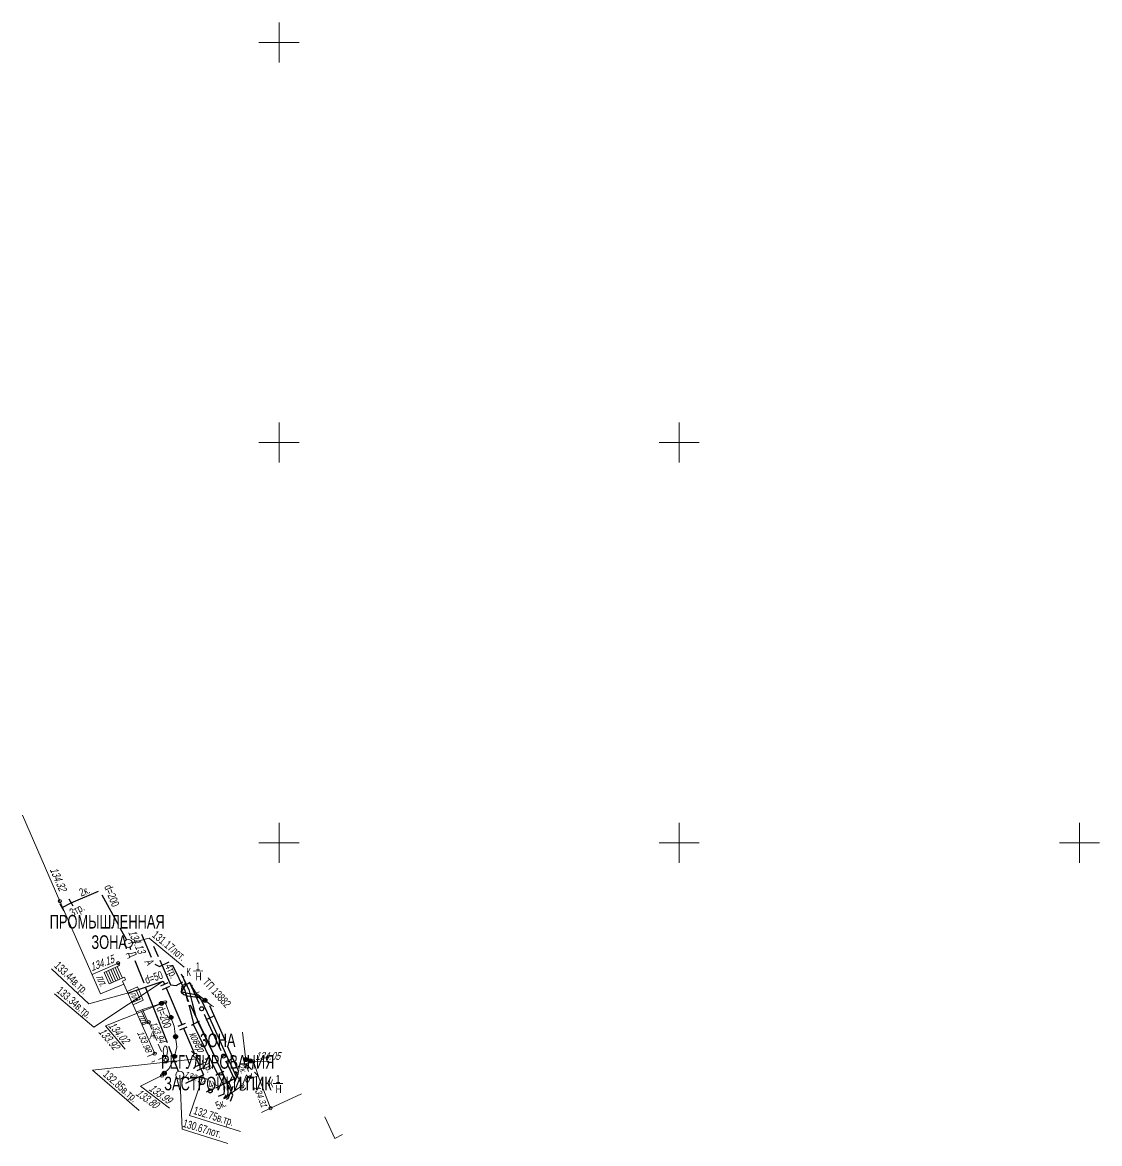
# Model space of a CAD drawing. Extents: x 10098 to 11902, y 8648 to 10202.
# Drawn here: x 10418 to 10552.5, y 9612.4 to 9752.5 of the extents above; entities that cross this region are included whole.
import ezdxf
from ezdxf.enums import TextEntityAlignment as Align

# ---------------------------------------------------------------- set-up
doc = ezdxf.new("R2010")
doc.units = 0
for name, color, linetype in [('20_Строения', 7, 'Continuous'), ('21_Колодцы', 7, 'Continuous'), ('22_Столбы', 7, 'Continuous'), ('23_Ограждения', 7, 'Continuous'), ('38_Высотные_отметки', 7, 'Continuous'), ('50_Красные_линии', 7, 'Continuous'), ('51_Сетка_координат', 7, 'Continuous'), ('52_Топонимика', 7, 'Continuous'), ('Подписи_зданий', 7, 'Continuous')]:
    doc.layers.add(name, color=color, linetype=linetype)
for name, color, linetype, lineweight in [('3_Дренаж', 30, 'Continuous', 30), ('5_Газопровод', 16, 'Continuous', 30), ('7_Электрокабели', 1, 'Continuous', 30)]:
    doc.layers.add(name, color=color, linetype=linetype, lineweight=lineweight)
doc.styles.add('mggt', font='russian_1251.shx', dxfattribs={"width": 0.75, "oblique": 18, "height": 1})
doc.styles.add('Style-RUSSIAN_1251', font='RUSSIAN_1251.shx')

msp = doc.modelspace()

# ---------------------------------------------------------------- linework, layer by layer
at = {"layer": '20_Строения', "color": 8, "linetype": 'Continuous', "lineweight": 15}
for p, q in [((10429.34, 9632.61), (10428.7, 9634.06)), ((10429.61, 9632.73), (10428.98, 9634.18)), ((10429.89, 9632.85), (10429.25, 9634.3)), ((10430.16, 9632.97), (10429.52, 9634.42)), ((10430.44, 9633.1), (10429.8, 9634.54)), ((10428.79, 9632.37), (10428.15, 9633.82)), ((10429.07, 9632.49), (10428.43, 9633.94)), ((10430.69, 9633.21), (10428.79, 9632.37)), ((10430.83, 9632.9), (10430.69, 9633.21)), ((10445.86, 9622.38), (10446.8, 9622.68)), ((10445.86, 9622.38), (10446.58, 9621.68)), ((10445.86, 9622.38), (10446.19, 9621.43)), ((10446.8, 9622.68), (10446.65, 9621.69)), ((10446.35, 9620.96), (10446.48, 9620.57)), ((10446.48, 9620.57), (10447.41, 9620.89)), ((10446.58, 9621.2), (10446.49, 9620.57)), ((10446.94, 9621.34), (10447.41, 9620.89))]:
    msp.add_line(p, q, dxfattribs=at)
for points in [[(10433.59, 9623.3), (10434.48, 9623.67), (10430.62, 9632.34), (10427.7, 9631.15), (10422.63, 9642.72), (10417.95, 9653.44)], [(10428.16, 9633.82), (10430.07, 9634.66), (10429.91, 9634.97), (10426.65, 9633.54)], [(10430.83, 9632.9), (10430.45, 9632.72), (10430.62, 9632.34)], [(10432.31, 9632), (10431.03, 9631.43)], [(10431.15, 9631.15), (10431.15, 9631.15), (10432.15, 9631.6)], [(10432.31, 9632), (10433.04, 9630.34), (10431.77, 9629.77)], [(10432.64, 9630.49), (10432.15, 9631.6)], [(10438.87, 9632.54), (10439.06, 9632.14), (10439.21, 9632.21)], [(10431.64, 9630.04), (10431.64, 9630.04), (10432.64, 9630.49)], [(10432.94, 9629.19), (10432.17, 9628.85)], [(10432.83, 9628.93), (10432.26, 9628.67)], [(10432.83, 9628.93), (10433.4, 9627.67), (10432.82, 9627.41)], [(10432.94, 9629.19), (10433.66, 9627.57), (10432.9, 9627.23)], [(10448.94, 9616.85), (10447.53, 9620.56), (10446.8, 9622.68), (10448.73, 9622.72)], [(10448.94, 9616.85), (10448.94, 9616.85), (10452.83, 9618.64)], [(10455.72, 9615.76), (10456.96, 9613.07), (10457.92, 9613.57)]]:
    msp.add_lwpolyline(points, dxfattribs=at)
at = {"layer": '20_Строения', "color": 8, "linetype": 'Continuous', "lineweight": 15, "flags": 128}
msp.add_lwpolyline([(10447.8, 9616.32), (10448.94, 9616.85)], dxfattribs=at)
at = {"layer": '21_Колодцы', "color": 8, "linetype": 'Continuous', "lineweight": 15}
for p, q in [((10439.08, 9623.96), (10439.39, 9623.63)), ((10439.73, 9623.26), (10440.09, 9622.87))]:
    msp.add_line(p, q, dxfattribs=at)
at = {"layer": '21_Колодцы', "color": 8, "lineweight": 9}
for centre in [(10431.18, 9637.44), (10437.6, 9620.99)]:
    msp.add_circle(centre, 0.5, dxfattribs=at)
at = {"layer": '21_Колодцы', "color": 8, "linetype": 'Continuous', "lineweight": 9}
msp.add_circle((10439.56, 9623.44), 0.25, dxfattribs=at)
at = {"layer": '22_Столбы', "color": 8, "lineweight": 15}
for p, q in [((10445.28, 9619.86), (10444.55, 9621.45)), ((10445.87, 9620.36), (10446.08, 9620.87)), ((10446.45, 9620.72), (10446.24, 9620.21))]:
    msp.add_line(p, q, dxfattribs=at)
for points in [[(10444.9, 9621.17), (10444.55, 9621.45), (10444.53, 9621)], [(10445.47, 9619.87), (10445.94, 9621.03)], [(10445.9, 9620.94), (10446.6, 9620.67)]]:
    msp.add_lwpolyline(points, dxfattribs=at)
at = {"layer": '22_Столбы', "color": 8, "lineweight": 30}
for radius in [0.25, 0.175, 0.1]:
    msp.add_circle((10445.84, 9622.93), radius, dxfattribs=at)
at = {"layer": '22_Столбы', "color": 8, "lineweight": 9}
for radius in [0.25, 0.05]:
    msp.add_circle((10445.38, 9619.64), radius, dxfattribs=at)
for centre, radius, start, end in [((10446.06, 9620.29), 0.2, 158.1384, 338.1384), ((10445.38, 9619.64), 0.55, 242.54, 332.54)]:
    msp.add_arc(centre, radius, start, end, dxfattribs=at)
at = {"layer": '23_Ограждения', "color": 8, "linetype": 'Continuous', "lineweight": 15}
for p, q in [((10439.06, 9632.14), (10439.65, 9631.22)), ((10439.65, 9631.22), (10440.03, 9631.38)), ((10439.65, 9631.22), (10440.74, 9630.34)), ((10432.93, 9629.19), (10435.32, 9629.94)), ((10435.32, 9629.94), (10435.77, 9630.08)), ((10435.77, 9630.08), (10436.5, 9628.19)), ((10440.74, 9630.34), (10441.63, 9629.62)), ((10441.63, 9629.62), (10441.86, 9629.56)), ((10433.73, 9627.59), (10434.12, 9626.67)), ((10436.5, 9628.19), (10436.9, 9627.12)), ((10436.9, 9627.12), (10437.08, 9625.78)), ((10434.32, 9626.21), (10434.72, 9625.3)), ((10437.08, 9625.78), (10437.24, 9624.52)), ((10434.92, 9624.84), (10435.32, 9623.92)), ((10437.24, 9624.52), (10436.95, 9623.32)), ((10435.62, 9623.23), (10434.94, 9622.94)), ((10435.52, 9623.46), (10435.62, 9623.23)), ((10436.87, 9623), (10436.26, 9621.82)), ((10436.95, 9623.32), (10436.87, 9623)), ((10446.07, 9622.83), (10446.8, 9622.68)), ((10434.48, 9622.75), (10434.12, 9622.59)), ((10436.26, 9621.82), (10435.67, 9621.22)), ((10435.67, 9621.22), (10435.38, 9620.93))]:
    msp.add_line(p, q, dxfattribs=at)
msp.add_lwpolyline([(10445.81, 9623.17), (10445.43, 9626.33)], dxfattribs=at)
at = {"layer": '23_Ограждения', "color": 8, "linetype": 'Continuous', "lineweight": 30}
for centre, radius in [((10435.32, 9629.94), 0.25), ((10435.32, 9629.94), 0.125), ((10440.74, 9630.34), 0.25), ((10440.74, 9630.34), 0.125), ((10436.49, 9628.19), 0.25), ((10436.49, 9628.19), 0.125), ((10437.08, 9625.78), 0.25), ((10437.08, 9625.78), 0.125), ((10436.95, 9623.32), 0.25), ((10436.95, 9623.32), 0.125), ((10446.42, 9622.76), 0.25), ((10446.42, 9622.76), 0.125), ((10435.67, 9621.22), 0.25), ((10435.67, 9621.22), 0.125)]:
    msp.add_circle(centre, radius, dxfattribs=at)
at = {"layer": '38_Высотные_отметки', "color": 8, "linetype": 'Continuous', "lineweight": 15}
msp.add_line((10435.83, 9623.08), (10435.83, 9623.26), dxfattribs=at)
for points in [[(10435.77, 9630.08), (10428.31, 9627.13), (10430.78, 9624.23)], [(10435.38, 9620.93), (10432.7, 9619.59), (10436.33, 9616.84)]]:
    msp.add_lwpolyline(points, dxfattribs=at)
at = {"layer": '38_Высотные_отметки', "color": 8, "lineweight": 9}
for centre in [(10422.63, 9642.72, 134.32), (10429.91, 9634.97, 134.15), (10435.77, 9630.08, 133.92), (10435.77, 9630.08, 134.02), (10433.73, 9627.59, 133.94), (10434.48, 9623.67, 133.98), (10446.8, 9622.68, 134.05), (10435.38, 9620.93, 133.99), (10448.94, 9616.85, 134.31)]:
    msp.add_circle(centre, 0.2, dxfattribs=at)
at = {"layer": '38_Высотные_отметки', "color": 8, "linetype": 'Continuous', "lineweight": 9}
msp.add_circle((10435.83, 9622.87), 0.21, dxfattribs=at)
msp.add_ellipse((10435.8, 9623.96), major_axis=(-0.018, 0.695), ratio=0.369829, start_param=0, end_param=6.283175, dxfattribs=at)
at = {"layer": '3_Дренаж', "color": 8, "linetype": 'Continuous', "lineweight": 30}
for p, q in [((10427.89, 9643.52), (10429.89, 9639.81)), ((10430.13, 9639.37), (10430.94, 9637.88)), ((10431.36, 9636.97), (10431.47, 9636.69)), ((10432.01, 9635.3), (10433.11, 9632.5)), ((10433.29, 9632.03), (10436.01, 9625.05)), ((10436.2, 9624.58), (10437.41, 9621.46))]:
    msp.add_line(p, q, dxfattribs=at)
at = {"layer": '3_Дренаж', "color": 8, "linetype": 'Continuous', "lineweight": 15}
for points in [[(10431.18, 9637.44), (10433.78, 9638.1), (10438.17, 9634.45)], [(10437.6, 9620.99), (10437.91, 9614.24), (10443.62, 9612.43)]]:
    msp.add_lwpolyline(points, dxfattribs=at)
at = {"layer": '51_Сетка_координат', "color": 8, "lineweight": 15}
for points in [[(10450, 9752.5), (10450, 9747.5)], [(10447.5, 9750), (10452.5, 9750)], [(10450, 9702.5), (10450, 9697.5)], [(10500, 9702.5), (10500, 9697.5)], [(10447.5, 9700), (10452.5, 9700)], [(10497.5, 9700), (10502.5, 9700)], [(10450, 9652.5), (10450, 9647.5)], [(10500, 9652.5), (10500, 9647.5)], [(10550, 9652.5), (10550, 9647.5)], [(10447.5, 9650), (10452.5, 9650)], [(10497.5, 9650), (10502.5, 9650)], [(10547.5, 9650), (10552.5, 9650)]]:
    msp.add_lwpolyline(points, dxfattribs=at)
at = {"layer": '52_Топонимика', "color": 8, "linetype": 'Continuous', "lineweight": 15, "flags": 128}
for points in [[(10445.17, 9619.5), (10443.1, 9618.1)], [(10443.1, 9618.1), (10443.41, 9618.5)], [(10443.1, 9618.1), (10443.58, 9618.24)]]:
    msp.add_lwpolyline(points, dxfattribs=at)
at = {"layer": '5_Газопровод', "color": 8, "linetype": 'Continuous', "lineweight": 30}
for p, q in [((10431.19, 9631.28), (10435.53, 9632.74)), ((10435.53, 9632.74), (10435.69, 9632.35)), ((10435.23, 9632.15), (10436.15, 9632.55)), ((10435.43, 9631.69), (10436.35, 9632.09)), ((10435.89, 9631.89), (10437.86, 9627.29)), ((10437.4, 9627.1), (10438.32, 9627.49)), ((10437.6, 9626.64), (10438.52, 9627.03)), ((10437.86, 9627.29), (10438.32, 9627.49)), ((10438.06, 9626.83), (10439.43, 9623.65)), ((10439.62, 9623.19), (10440.03, 9622.24)), ((10439.57, 9622.04), (10440.49, 9622.44)), ((10439.77, 9621.58), (10440.68, 9621.98)), ((10440.03, 9622.24), (10440.49, 9622.44)), ((10440.23, 9621.78), (10440.55, 9621.02)), ((10440.55, 9621.02), (10438.3, 9619.93))]:
    msp.add_line(p, q, dxfattribs=at)
at = {"layer": '5_Газопровод', "color": 8, "linetype": 'Continuous', "lineweight": 15}
for points in [[(10431.19, 9631.28), (10426.23, 9629.9), (10421.59, 9634.28)], [(10435.53, 9632.74), (10426.86, 9626.97), (10421.97, 9631.15)], [(10439.69, 9623.02), (10426.7, 9621.61), (10432.54, 9616.56)], [(10440.55, 9621.02), (10438.82, 9615.92), (10445.19, 9613.95)]]:
    msp.add_lwpolyline(points, dxfattribs=at)
at = {"layer": '7_Электрокабели', "color": 8, "linetype": 'Continuous', "lineweight": 30}
for p, q in [((10424.03, 9642.52), (10427.46, 9643.95)), ((10423.15, 9641.48), (10422.67, 9642.36)), ((10422.91, 9641.92), (10424.03, 9642.52)), ((10424.27, 9642.08), (10423.8, 9642.96)), ((10432.82, 9638.59), (10434.04, 9635.74)), ((10434.33, 9637.08), (10434.9, 9635.79)), ((10434.49, 9634.85), (10435.08, 9634.55)), ((10435.08, 9634.55), (10436.28, 9635.14)), ((10435.1, 9635.33), (10436.46, 9632.26)), ((10436.7, 9634.71), (10438.24, 9631.55)), ((10437.17, 9632.19), (10437.99, 9632.64)), ((10437.77, 9633.64), (10437.88, 9633.44)), ((10437.88, 9633.44), (10438, 9633.22)), ((10438.13, 9633.28), (10438, 9633.22)), ((10438, 9633.22), (10438.43, 9632.32)), ((10438.09, 9632.99), (10438.72, 9631.68)), ((10438.77, 9632.65), (10440.02, 9629.95)), ((10436.46, 9632.26), (10437.17, 9632.19)), ((10437.76, 9631.34), (10438.42, 9632.3)), ((10437.85, 9632.07), (10437.76, 9631.34)), ((10437.76, 9631.34), (10438.1, 9631.04)), ((10438.38, 9631.25), (10437.76, 9631.34)), ((10438.33, 9632.49), (10437.85, 9632.07)), ((10438.24, 9631.55), (10438.59, 9630.2)), ((10438.38, 9631.25), (10439.6, 9631.06)), ((10438.59, 9630.5), (10438.38, 9631.25)), ((10438.88, 9632.53), (10438.43, 9632.32)), ((10438.43, 9632.32), (10438.54, 9632.09)), ((10438.72, 9631.68), (10439.2, 9629.85)), ((10438.9, 9632.51), (10439, 9632.31)), ((10438.1, 9631.04), (10438.56, 9630.89)), ((10438.56, 9630.89), (10440.39, 9630.62)), ((10438.75, 9630.16), (10438.59, 9630.5)), ((10439.2, 9629.85), (10439.63, 9628.25)), ((10439.6, 9631.06), (10439.95, 9630.77)), ((10439.95, 9630.77), (10440.33, 9630.31)), ((10440.33, 9630.31), (10441.34, 9628.09)), ((10440.39, 9630.62), (10441.03, 9630.07)), ((10438.73, 9629.71), (10439.33, 9627.44)), ((10439.83, 9627.87), (10438.96, 9629.71)), ((10440.65, 9628.59), (10440.95, 9627.95)), ((10441.31, 9629.67), (10443.34, 9625.1)), ((10439.07, 9627.23), (10439.29, 9627.34)), ((10439.29, 9627.34), (10439.85, 9627.62)), ((10439.76, 9627.77), (10439.82, 9627.54)), ((10441.09, 9625.19), (10439.83, 9627.87)), ((10439.85, 9627.62), (10440.08, 9627.73)), ((10441.79, 9628.3), (10440.88, 9627.89)), ((10440.95, 9627.95), (10442.75, 9624.05)), ((10443.74, 9622.82), (10441.34, 9628.09)), ((10443.43, 9620.21), (10441.31, 9624.74)), ((10443.54, 9624.64), (10444.91, 9621.55)), ((10444.2, 9623.03), (10443.29, 9622.62)), ((10443.74, 9622.82), (10444.73, 9620.65)), ((10442.33, 9621.09), (10442.89, 9621.36)), ((10442.89, 9621.36), (10443.12, 9621.47)), ((10443.38, 9622.69), (10444.4, 9620.5)), ((10444.91, 9621.55), (10444.86, 9621.09)), ((10444.4, 9620.5), (10442.08, 9619.34)), ((10442.11, 9620.98), (10442.33, 9621.09)), ((10444.73, 9620.65), (10442.37, 9619.54)), ((10442.39, 9621.11), (10443.21, 9619.51)), ((10443.13, 9620.74), (10442.84, 9621.33)), ((10443.71, 9619.54), (10443.34, 9620.29)), ((10444.86, 9621.09), (10444.42, 9620.02)), ((10441.92, 9619.33), (10440.9, 9618.85)), ((10443.12, 9618.6), (10442.4, 9618.3)), ((10443.21, 9619.51), (10443.12, 9618.6)), ((10443.6, 9618.41), (10443.71, 9619.54)), ((10444.23, 9619.56), (10443.61, 9618.02)), ((10444.25, 9618.47), (10443.65, 9619.76)), ((10443.09, 9618.05), (10443.45, 9618.2)), ((10443.61, 9618.02), (10443.41, 9617.93)), ((10443.45, 9618.2), (10443.6, 9618.41)), ((10443.94, 9617.72), (10444.25, 9618.47))]:
    msp.add_line(p, q, dxfattribs=at)
at = {"layer": '7_Электрокабели', "color": 8, "linetype": 'Continuous', "lineweight": 15, "flags": 128}
for points in [[(10439.29, 9627.34), (10442.33, 9621.09)], [(10439.85, 9627.62), (10442.89, 9621.36)]]:
    msp.add_lwpolyline(points, dxfattribs=at)
at = {"layer": '7_Электрокабели', "color": 8, "linetype": 'Continuous', "lineweight": 30, "flags": 128}
for points in [[(10439.29, 9627.34), (10442.33, 9621.09)], [(10439.85, 9627.62), (10442.89, 9621.36)]]:
    msp.add_lwpolyline(points, dxfattribs=at)
at = {"layer": '7_Электрокабели', "color": 8, "linetype": 'Continuous', "lineweight": 30}
for centre in [(10440.33, 9629.27), (10443.07, 9623.37), (10441.41, 9619.01)]:
    msp.add_circle(centre, 0.25, dxfattribs=at)
at = {"layer": 'Подписи_зданий', "color": 8, "lineweight": 15}
for points in [[(10440.47, 9634), (10439.3, 9633.99)], [(10450.46, 9619.92), (10449.29, 9619.92)]]:
    msp.add_lwpolyline(points, dxfattribs=at)

# ---------------------------------------------------------------- texts
at = {"layer": '21_Колодцы', "color": 8, "linetype": 'Continuous', "lineweight": 15, "style": 'mggt', "oblique": 18, "width": 0.75}
msp.add_text('ковер               ', height=1, rotation=296.3742, dxfattribs=at).set_placement((10438.73, 9626.15))
at = {"layer": '22_Столбы', "color": 8, "lineweight": 15, "style": 'mggt', "oblique": 18, "width": 0.75}
msp.add_text('2к.', height=0.8, rotation=294.6662, dxfattribs=at).set_placement((10444.8, 9622.18))
at = {"layer": '38_Высотные_отметки', "color": 8, "lineweight": 15, "style": 'mggt', "oblique": 18, "width": 0.75}
for s, height, rotation, p in [('134.32    ', 1, 293.5471, (10421.34, 9646.69, 134.32)), ('134.13    ', 1, 295.446, (10431.12, 9638.85, 134.13)), ('134.15    ', 1, 21.1294, (10426.63, 9633.96, 134.15)), ('134.02    ', 1, 310.3118, (10428.61, 9627.14, 134.02)), ('133.94    ', 0.8, 295.1364, (10433.9, 9627.46, 133.94)), ('133.92    ', 1, 310.3118, (10427.37, 9626.37, 133.92)), ('133.98    ', 0.8, 294.0395, (10432.24, 9626.31, 133.98)), ('133.77    ', 0.8, 340.041, (10438, 9620.79)), ('133.80    ', 1, 323.7954, (10432, 9618.55, 133.8)), ('133.99    ', 1, 323.7954, (10433.65, 9619.15, 133.99)), ('134.31    ', 0.8, 290.8884, (10446.8, 9619.52, 134.31))]:
    msp.add_text(s, height=height, rotation=rotation, dxfattribs=at).set_placement(p)
msp.add_text('134.05    ', height=1, dxfattribs=at).set_placement((10447.05, 9622.87, 134.05))
at = {"layer": '3_Дренаж', "color": 8, "linetype": 'Continuous', "lineweight": 15, "style": 'mggt', "width": 0.75}
for s, rotation, p in [('d=200', 291.3051, (10428.15, 9644.53)), ('131.17лот.', 320.455, (10434.07, 9638.33)), ('Д                   ', 291.3051, (10431.11, 9636.23)), ('d=200', 291.3051, (10434.66, 9629.35)), ('130.67лот.', 343.1842, (10437.91, 9614.54))]:
    msp.add_text(s, height=1, rotation=rotation, dxfattribs=at).set_placement(p)
at = {"layer": '50_Красные_линии', "color": 8, "linetype": 'Continuous', "lineweight": 53, "style": 'Style-RUSSIAN_1251', "width": 0.705883}
for s, p in [('ПРОМЫШЛЕННАЯ ', (10428.76, 9639.3)), ('ЗОНА', (10428.79, 9636.75))]:
    msp.add_text(s, height=1.7, dxfattribs=at).set_placement(p, align=Align.CENTER)
for s, p in [('ЗОНА', (10442.34, 9625.33)), ('РЕГУЛИРОВАНИЯ', (10442.34, 9622.63)), ('ЗАСТРОЙКИ ПИК', (10442.38, 9619.93))]:
    msp.add_text(s, height=1.7, dxfattribs=at).set_placement(p, align=Align.MIDDLE_CENTER)
at = {"layer": '52_Топонимика', "color": 8, "lineweight": 15, "style": 'mggt', "oblique": 18, "width": 0.75}
for rotation, p in [(309.4233, (10433.13, 9635.14)), (10.357, (10433.8, 9625.46))]:
    msp.add_text('А', height=1, rotation=rotation, dxfattribs=at).set_placement(p)
at = {"layer": '52_Топонимика', "color": 8, "linetype": 'Continuous', "lineweight": 15, "style": 'mggt', "oblique": 18, "width": 0.75}
for height, p in [(1, (10427.12, 9633.26)), (0.8, (10431.39, 9631.19)), (0.8, (10432.46, 9628.36))]:
    msp.add_text('пл.', height=height, rotation=293.9773, dxfattribs=at).set_placement(p)
at = {"layer": '5_Газопровод', "color": 8, "linetype": 'Continuous', "lineweight": 15, "style": 'mggt', "width": 0.75}
for s, rotation, p in [('133.44в.тр.', 316.2144, (10421.85, 9634.56)), ('d=50', 18.6291, (10433.45, 9632.36)), ('133.34в.тр.', 319.13, (10422.15, 9631.39)), ('132.85в.тр.', 318.2829, (10427.94, 9620.96)), ('132.75в.тр.', 342.7755, (10439.23, 9616.15))]:
    msp.add_text(s, height=1, rotation=rotation, dxfattribs=at).set_placement(p)
at = {"layer": '7_Электрокабели', "color": 8, "linetype": 'Continuous', "lineweight": 15, "style": 'mggt', "width": 0.75}
for s, rotation, p in [('2к.', 22.5595, (10425.3, 9643.28)), ('3тр.', 28.1545, (10424.18, 9640.76)), ('4тр.', 293.6132, (10435.73, 9634.65)), ('5тр.', 295.9095, (10440.28, 9622.87)), ('4к.', 22.7633, (10441.39, 9619.26)), ('5к.', 22.768, (10442.33, 9616.64))]:
    msp.add_text(s, height=1, rotation=rotation, dxfattribs=at).set_placement(p)
at = {"layer": 'Подписи_зданий', "color": 8, "lineweight": 15, "style": 'mggt', "width": 0.75}
for s, p in [('К', (10438.41, 9633.38)), ('1', (10439.6, 9634.08)), ('Н', (10439.6, 9632.81)), ('К', (10448.71, 9619.45)), ('1', (10449.6, 9620.01)), ('Н', (10449.59, 9618.73))]:
    msp.add_text(s, height=1, dxfattribs=at).set_placement(p)
msp.add_text('ТП 13882', height=1, rotation=312.2986, dxfattribs=at).set_placement((10440.4, 9632.55))

doc.saveas('drawing.dxf')
